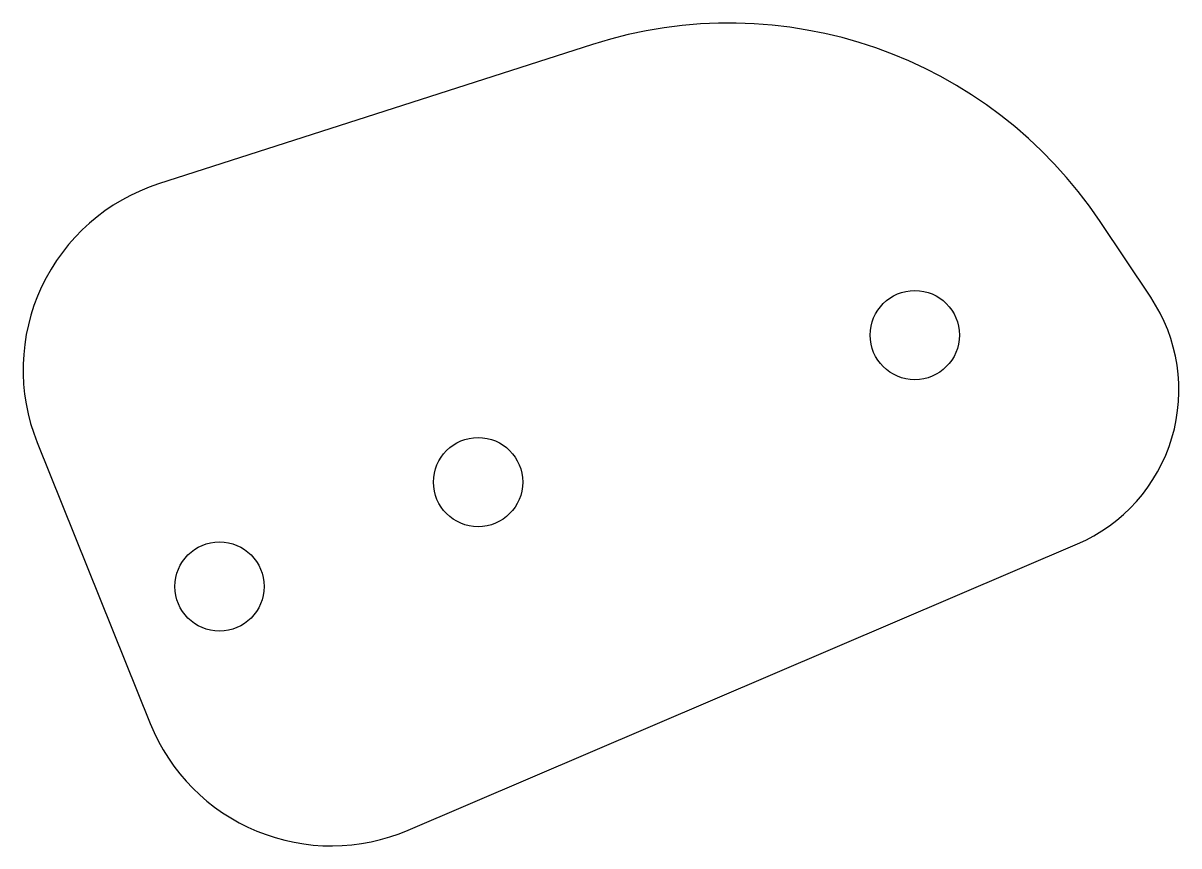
# Model space of a CAD drawing. Header units: millimetres. Extents: x -20.7 to 20.8, y -15.9 to 13.6.
import ezdxf

# ---------------------------------------------------------------- set-up
doc = ezdxf.new("R2010")
doc.units = ezdxf.units.MM
doc.layers.get('0').update_dxf_attribs({"linetype": 'CONTINUOUS'})

msp = doc.modelspace()

# ---------------------------------------------------------------- linework, layer by layer
msp.add_lwpolyline([(17.12, -5.092, 0.469375), (19.75, 3.757), (17.936, 6.473, 0.33497), (-0.265, 12.82), (-15.824, 7.82, 0.435371), (-20.176, -1.457), (-16.121, -11.533, 0.420559), (-6.874, -15.356)], format="xyb", close=True)
for centre in [(11.29, 2.399), (-4.368, -2.873), (-13.64, -6.619)]:
    msp.add_circle(centre, 1.6)

doc.saveas('drawing.dxf')
